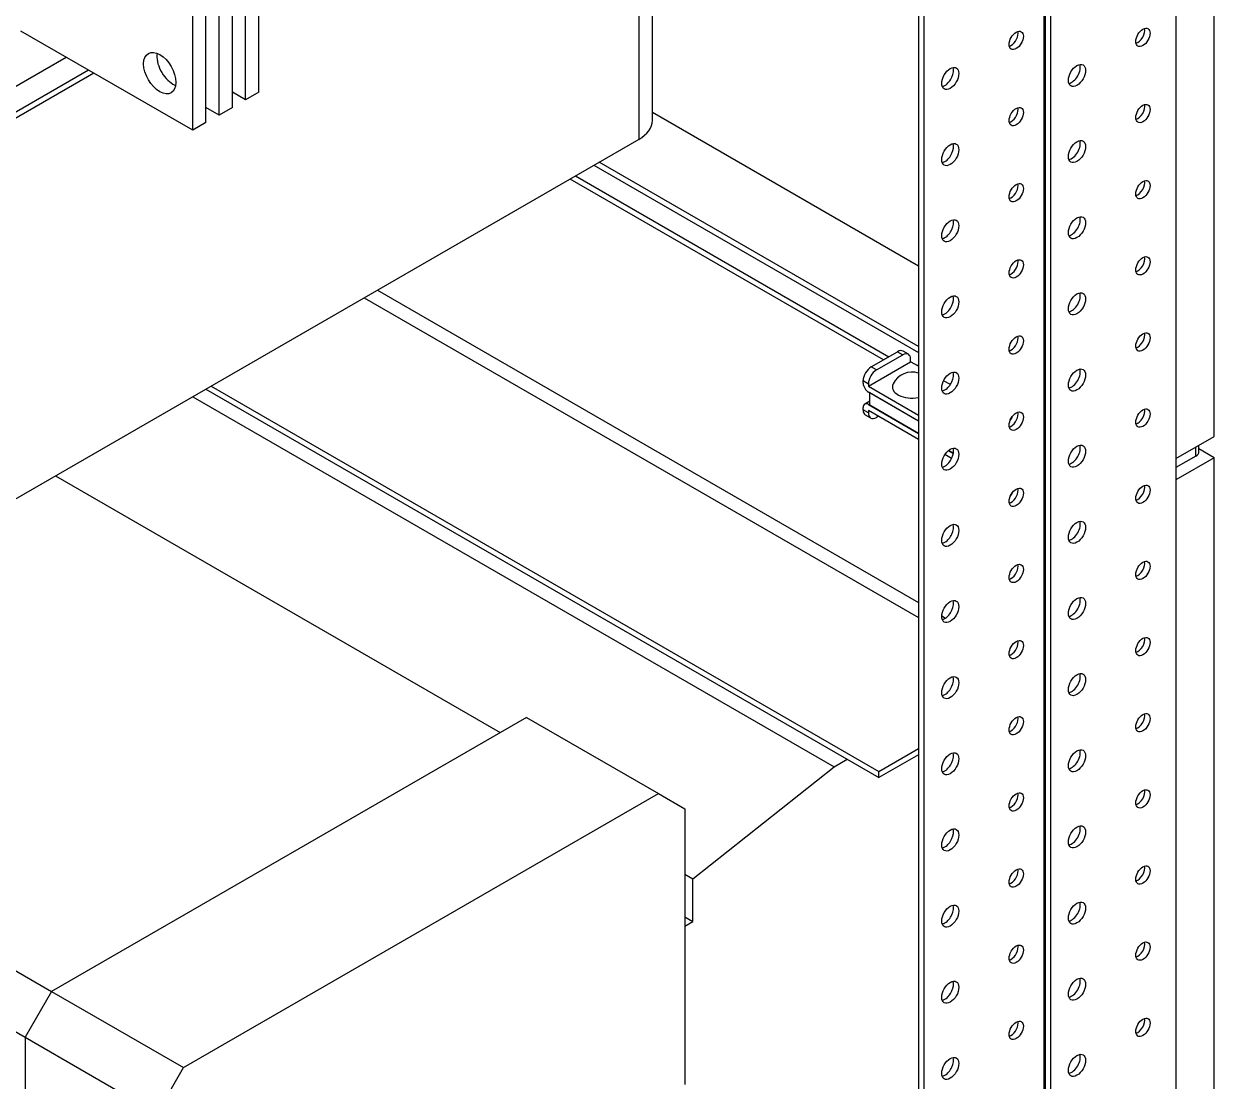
# Model space of a CAD drawing. Header units: millimetres. Extents: x -116965 to 323937, y 291661 to 566926.
# Drawn here: x -22247.7 to -22081.8, y 302155.2 to 302302.5 of the extents above; entities that cross this region are included whole.
import ezdxf

# ---------------------------------------------------------------- set-up
doc = ezdxf.new("R2010")
doc.units = ezdxf.units.MM
doc.layers.add('ALPHA', color=255, linetype='Continuous')

msp = doc.modelspace()

# ---------------------------------------------------------------- linework, layer by layer
at = {"layer": 'ALPHA'}
for p, q in [((-22087.165246, 302446.606149), (-22087.165246, 301937.112282)), ((-22105.366175, 302436.946994), (-22105.366175, 301927.453127)), ((-22104.630784, 302436.522416), (-22104.630784, 301927.028549)), ((-22105.550022, 302416.928131), (-22105.550022, 302071.703578)), ((-22122.280169, 302409.179578), (-22122.280169, 302062.575147)), ((-22214.939441, 302293.014977), (-22214.939441, 302346.087254)), ((-22123.01556, 302346.087254), (-22123.01556, 302062.150568)), ((-22218.616397, 302290.892086), (-22218.616397, 302343.964363)), ((-22216.777919, 302291.953531), (-22216.777919, 302345.025809)), ((-22222.293352, 302288.769194), (-22222.293352, 302341.841472)), ((-22220.454874, 302289.83064), (-22220.454874, 302342.902918)), ((-22224.13183, 302287.707749), (-22224.13183, 302340.780027)), ((-22160.08748, 302289.087628), (-22160.08748, 302341.454611)), ((-22161.991286, 302339.506292), (-22161.991286, 302286.434014)), ((-22081.833661, 302245.037638), (-22081.833661, 302326.981234)), ((-22224.13183, 302287.707749), (-22248.087193, 302301.538384)), ((-22254.650558, 302290.467507), (-22241.781215, 302297.897626)), ((-22238.655803, 302296.093169), (-22260.901382, 302283.249678)), ((-22237.920412, 302295.668591), (-22260.901382, 302282.400521)), ((-22216.777919, 302291.953531), (-22218.616397, 302293.014977)), ((-22214.939441, 302293.014977), (-22216.777919, 302291.953531)), ((-22220.454874, 302289.83064), (-22222.293352, 302290.892086)), ((-22218.616397, 302290.892086), (-22220.454874, 302289.83064)), ((-22222.293352, 302288.769194), (-22224.13183, 302287.707749)), ((-22160.08748, 302290.217501), (-22123.01556, 302268.814018)), ((-22161.991286, 302286.434014), (-22256.305188, 302231.981857)), ((-22168.24211, 302282.825099), (-22123.01556, 302256.713539)), ((-22123.01556, 302257.562695), (-22167.506719, 302283.249678)), ((-22127.90591, 302255.71578), (-22171.551369, 302280.914497)), ((-22170.815978, 302281.339076), (-22127.170519, 302256.140358)), ((-22200.23162, 302264.355947), (-22123.01556, 302219.775233)), ((-22198.403967, 302265.411143), (-22123.01556, 302221.885626)), ((-22129.634079, 302254.718021), (-22125.957124, 302256.840912)), ((-22128.898688, 302254.293443), (-22125.221733, 302256.416334)), ((-22125.957124, 302256.840912), (-22125.221733, 302256.416334)), ((-22124.441733, 302256.493599), (-22125.177124, 302256.918177)), ((-22124.118646, 302255.439804), (-22124.118646, 302255.779467)), ((-22130.001775, 302252.043178), (-22124.118646, 302255.439804)), ((-22128.898688, 302254.293443), (-22129.634079, 302254.718021)), ((-22123.01556, 302254.802937), (-22124.118646, 302255.439804)), ((-22123.199408, 302254.909081), (-22123.01556, 302255.015226)), ((-22118.284026, 302253.981786), (-22118.187011, 302253.925774)), ((-22130.737166, 302252.807419), (-22130.001775, 302252.382841)), ((-22130.737166, 302252.467756), (-22130.737166, 302252.807419)), ((-22130.001775, 302252.382841), (-22130.001775, 302252.043178)), ((-22118.590543, 302252.248152), (-22119.535123, 302252.793505)), ((-22222.293352, 302251.6186), (-22128.530993, 302197.484877)), ((-22221.557961, 302252.043178), (-22128.530993, 302198.334033)), ((-22130.001775, 302252.043178), (-22123.01556, 302248.009685)), ((-22123.01556, 302247.160529), (-22130.001775, 302251.194022)), ((-22129.817927, 302249.389564), (-22129.817927, 302251.087877)), ((-22123.01556, 302247.160529), (-22129.817927, 302251.087877)), ((-22224.13183, 302250.557154), (-22134.781817, 302198.9709)), ((-22130.737166, 302248.731468), (-22130.737166, 302249.071131)), ((-22129.817927, 302249.953586), (-22130.521775, 302249.547219)), ((-22130.001775, 302249.495709), (-22129.817927, 302249.601853)), ((-22130.001775, 302249.495709), (-22123.01556, 302245.462216)), ((-22123.01556, 302245.462216), (-22129.817927, 302249.389564)), ((-22130.001775, 302248.30689), (-22130.737166, 302248.731468)), ((-22129.678688, 302247.592758), (-22130.414079, 302248.017336)), ((-22123.01556, 302244.613059), (-22130.001775, 302248.646552)), ((-22130.001775, 302248.646552), (-22130.001775, 302248.30689)), ((-22128.604532, 302247.839854), (-22128.898688, 302247.670023)), ((-22110.172791, 302247.38816), (-22110.198705, 302247.403122)), ((-22087.165246, 302241.959445), (-22081.833661, 302245.037638)), ((-22118.406696, 302241.95213), (-22119.351275, 302242.497483)), ((-22118.169919, 302242.664584), (-22118.85266, 302243.058765)), ((-22118.85266, 302243.058765), (-22118.169919, 302242.664584)), ((-22084.40753, 302242.277879), (-22084.40753, 302243.551614)), ((-22083.950616, 302242.914746), (-22083.950616, 302243.815413)), ((-22081.833661, 302242.06559), (-22083.950616, 302243.287815)), ((-22084.40753, 302242.277879), (-22087.165246, 302240.685711)), ((-22081.833661, 302242.06559), (-22087.165246, 302238.987398)), ((-22081.833661, 301990.290704), (-22081.833661, 302242.06559)), ((-22243.251997, 302239.518121), (-22181.295301, 302203.747405)), ((-22119.795642, 302220.026605), (-22119.260087, 302219.717403)), ((-22110.395104, 302214.599202), (-22110.275849, 302214.53035)), ((-22177.618346, 302205.870297), (-22243.80354, 302167.658257)), ((-22177.618346, 302205.870297), (-22159.233569, 302195.255841)), ((-22128.530993, 302198.334033), (-22123.01556, 302201.51837)), ((-22134.781817, 302198.9709), (-22132.943339, 302200.032346)), ((-22123.01556, 302200.669213), (-22128.530993, 302197.484877)), ((-22154.453527, 302183.367651), (-22134.781817, 302198.9709)), ((-22128.530993, 302197.484877), (-22128.530993, 302198.334033)), ((-22225.418764, 302157.043801), (-22159.233569, 302195.255841)), ((-22159.233569, 302195.255841), (-22155.556614, 302193.13295)), ((-22155.556614, 302193.13295), (-22155.556614, 302154.708621)), ((-22155.556614, 302184.004518), (-22154.453527, 302183.367651)), ((-22154.453527, 302177.423556), (-22154.453527, 302183.367651)), ((-22155.556614, 302178.060423), (-22154.453527, 302177.423556)), ((-22155.556614, 302176.786688), (-22154.453527, 302177.423556)), ((-22256.305188, 302174.876086), (-22243.80354, 302167.658257)), ((-22256.305188, 302166.384522), (-22247.480496, 302161.289583)), ((-22243.80354, 302167.658257), (-22247.480496, 302161.289583)), ((-22243.80354, 302167.658257), (-22225.418764, 302157.043801)), ((-22247.480496, 302161.289583), (-22247.480496, 302139.636094)), ((-22247.480496, 302161.289583), (-22229.095719, 302150.675128)), ((-22229.095719, 302150.675128), (-22225.418764, 302157.043801))]:
    msp.add_line(p, q, dxfattribs=at)
msp.add_arc((-22123.934799, 302251.075936), 2.926625, 71.69380052, 153.81037469, dxfattribs=at)
for centre, major_axis, start_param, end_param in [((-22091.76144, 302300.657385), (0.702, 1.2159), 2.3561944902, 8.6393797974), ((-22109.410825, 302300.232806), (0.702, 1.2159), 2.3561944902, 8.6393797974), ((-22110.146216, 302300.657385), (0.702, 1.2159), 3.926990817, 5.7318997087), ((-22092.496831, 302301.081963), (0.702, 1.2159), 3.692878252, 5.7318997087), ((-22228.728024, 302295.668591), (-1.586, 2.747033), 0.7853981634, 7.0685834706), ((-22110.146216, 302300.657385), (0.702, 1.2159), 3.692878252, 3.926990817), ((-22226.889546, 302296.730036), (-1.586, 2.747033), 0.6182324985, 2.3561944902), ((-22100.953828, 302295.350157), (0.845, 1.463583), 2.3561944902, 8.6393797974), ((-22118.603214, 302294.925579), (0.845, 1.463583), 2.3561944902, 8.6393797974), ((-22119.338605, 302295.350157), (0.845, 1.463583), 3.926990817, 5.8329886172), ((-22101.689219, 302295.774735), (0.845, 1.463583), 3.5917893435, 5.8329886172), ((-22226.889546, 302296.730036), (-1.586, 2.747033), 2.3561944902, 2.5233601551), ((-22119.338605, 302295.350157), (0.845, 1.463583), 3.5917893435, 3.926990817), ((-22109.410825, 302289.618351), (0.702, 1.2159), 2.3561944902, 8.6393797974), ((-22110.146216, 302290.042929), (0.702, 1.2159), 3.926990817, 5.7318997087), ((-22091.76144, 302290.042929), (0.702, 1.2159), 2.3561944902, 8.6393797974), ((-22092.496831, 302290.467507), (0.702, 1.2159), 3.692878252, 5.7318997087), ((-22166.58748, 302289.087628), (-6.5, 0), 2.3561944902, 3.1415926536), ((-22110.146216, 302290.042929), (0.702, 1.2159), 3.692878252, 3.926990817), ((-22118.603214, 302284.311123), (0.845, 1.463583), 2.3561944902, 8.6393797974), ((-22119.338605, 302284.735701), (0.845, 1.463583), 3.926990817, 5.8329886172), ((-22100.953828, 302284.735701), (0.845, 1.463583), 2.3561944902, 8.6393797974), ((-22101.689219, 302285.16028), (0.845, 1.463583), 3.5917893435, 5.8329886172), ((-22119.338605, 302284.735701), (0.845, 1.463583), 3.5917893435, 3.926990817), ((-22091.76144, 302279.428474), (0.702, 1.2159), 2.3561944902, 8.6393797974), ((-22092.496831, 302279.853052), (0.702, 1.2159), 3.692878252, 5.7318997087), ((-22109.410825, 302279.003895), (0.702, 1.2159), 2.3561944902, 8.6393797974), ((-22110.146216, 302279.428474), (0.702, 1.2159), 3.926990817, 5.7318997087), ((-22110.146216, 302279.428474), (0.702, 1.2159), 3.692878252, 3.926990817), ((-22100.953828, 302274.121246), (0.845, 1.463583), 2.3561944902, 8.6393797974), ((-22101.689219, 302274.545824), (0.845, 1.463583), 3.5917893435, 5.8329886172), ((-22118.603214, 302273.696668), (0.845, 1.463583), 2.3561944902, 8.6393797974), ((-22119.338605, 302274.121246), (0.845, 1.463583), 3.926990817, 5.8329886172), ((-22119.338605, 302274.121246), (0.845, 1.463583), 3.5917893435, 3.926990817), ((-22109.410825, 302268.38944), (0.702, 1.2159), 2.3561944902, 8.6393797974), ((-22110.146216, 302268.814018), (0.702, 1.2159), 3.926990817, 5.7318997087), ((-22091.76144, 302268.814018), (0.702, 1.2159), 2.3561944902, 8.6393797974), ((-22092.496831, 302269.238596), (0.702, 1.2159), 3.692878252, 5.7318997087), ((-22110.146216, 302268.814018), (0.702, 1.2159), 3.692878252, 3.926990817), ((-22118.603214, 302263.082212), (0.845, 1.463583), 2.3561944902, 8.6393797974), ((-22119.338605, 302263.50679), (0.845, 1.463583), 3.926990817, 5.8329886172), ((-22100.953828, 302263.50679), (0.845, 1.463583), 2.3561944902, 8.6393797974), ((-22101.689219, 302263.931368), (0.845, 1.463583), 3.5917893435, 5.8329886172), ((-22119.338605, 302263.50679), (0.845, 1.463583), 3.5917893435, 3.926990817), ((-22109.410825, 302257.774984), (0.702, 1.2159), 2.3561944902, 8.6393797974), ((-22110.146216, 302258.199562), (0.702, 1.2159), 3.926990817, 5.7318997087), ((-22091.76144, 302258.199562), (0.702, 1.2159), 2.3561944902, 8.6393797974), ((-22092.496831, 302258.624141), (0.702, 1.2159), 3.692878252, 5.7318997087), ((-22125.957124, 302255.567177), (0.78, 1.351), 0, 0.7853981634), ((-22125.221733, 302255.142599), (0.78, 1.351), 5.4977871438, 7.0685834706), ((-22110.146216, 302258.199562), (0.702, 1.2159), 3.692878252, 3.926990817), ((-22129.634079, 302253.444286), (0.78, 1.351), 0.7853981634, 2.3561944902), ((-22128.898688, 302253.019708), (0.78, 1.351), 0.7853981634, 2.3561944902), ((-22118.603214, 302252.467756), (0.845, 1.463583), 2.3561944902, 8.6393797974), ((-22119.338605, 302252.892335), (0.845, 1.463583), 3.926990817, 5.8329886172), ((-22100.953828, 302252.892335), (0.845, 1.463583), 2.3561944902, 8.6393797974), ((-22101.689219, 302253.316913), (0.845, 1.463583), 3.5917893435, 5.8329886172), ((-22130.001775, 302252.043178), (-0.52, 0.900666), 0.7853981634, 2.3561944902), ((-22123.934799, 302251.937034), (-2.73, 0), 6.0065067037, 8.1974102982), ((-22119.338605, 302252.892335), (0.845, 1.463583), 3.5917893435, 3.926990817), ((-22130.001775, 302248.646552), (-0.52, 0.900666), 5.4977871438, 7.0685834706), ((-22091.76144, 302247.585107), (0.702, 1.2159), 2.3561944902, 8.6393797974), ((-22129.634079, 302249.368335), (0.78, 1.351), 2.3561944902, 3.1415926536), ((-22128.898688, 302248.943757), (0.78, 1.351), 2.3561944902, 3.926990817), ((-22109.410825, 302247.160529), (0.702, 1.2159), 2.3561944902, 8.6393797974), ((-22110.881608, 302248.009685), (0.806, 1.396033), 4.5048673228, 4.919910638), ((-22110.146216, 302247.585107), (0.702, 1.2159), 3.926990817, 5.7318997087), ((-22092.496831, 302248.009685), (0.702, 1.2159), 3.692878252, 5.7318997087), ((-22110.146216, 302247.585107), (0.702, 1.2159), 3.692878252, 3.926990817), ((-22100.953828, 302242.277879), (0.845, 1.463583), 2.3561944902, 8.6393797974), ((-22118.603214, 302241.853301), (0.845, 1.463583), 2.3561944902, 8.6393797974), ((-22119.338605, 302242.277879), (0.845, 1.463583), 3.926990817, 5.8329886172), ((-22101.689219, 302242.702457), (0.845, 1.463583), 3.5917893435, 5.8329886172), ((-22085.510616, 302242.914746), (-1.56, 0), 2.3561944902, 3.1415926536), ((-22119.338605, 302242.277879), (0.845, 1.463583), 3.5917893435, 3.926990817), ((-22109.410825, 302236.546073), (0.702, 1.2159), 2.3561944902, 8.6393797974), ((-22110.146216, 302236.970651), (0.702, 1.2159), 3.926990817, 5.7318997087), ((-22091.76144, 302236.970651), (0.702, 1.2159), 2.3561944902, 8.6393797974), ((-22092.496831, 302237.39523), (0.702, 1.2159), 3.692878252, 5.7318997087), ((-22110.146216, 302236.970651), (0.702, 1.2159), 3.692878252, 3.926990817), ((-22110.881608, 302237.39523), (0.806, 1.396033), 4.5048673228, 4.919910638), ((-22118.603214, 302231.238845), (0.845, 1.463583), 2.3561944902, 8.6393797974), ((-22119.338605, 302231.663424), (0.845, 1.463583), 3.926990817, 5.8329886172), ((-22100.953828, 302231.663424), (0.845, 1.463583), 2.3561944902, 8.6393797974), ((-22101.689219, 302232.088002), (0.845, 1.463583), 3.5917893435, 5.8329886172), ((-22119.338605, 302231.663424), (0.845, 1.463583), 3.5917893435, 3.926990817), ((-22091.76144, 302226.356196), (0.702, 1.2159), 2.3561944902, 8.6393797974), ((-22092.496831, 302226.780774), (0.702, 1.2159), 3.692878252, 5.7318997087), ((-22109.410825, 302225.931618), (0.702, 1.2159), 2.3561944902, 8.6393797974), ((-22110.146216, 302226.356196), (0.702, 1.2159), 3.926990817, 5.7318997087), ((-22110.146216, 302226.356196), (0.702, 1.2159), 3.692878252, 3.926990817), ((-22100.953828, 302221.048968), (0.845, 1.463583), 2.3561944902, 8.6393797974), ((-22101.689219, 302221.473546), (0.845, 1.463583), 3.5917893435, 5.8329886172), ((-22118.603214, 302220.62439), (0.845, 1.463583), 2.3561944902, 8.6393797974), ((-22119.338605, 302221.048968), (0.845, 1.463583), 3.926990817, 5.8329886172), ((-22119.338605, 302221.048968), (0.845, 1.463583), 3.5917893435, 3.926990817), ((-22109.410825, 302215.317162), (0.702, 1.2159), 2.3561944902, 8.6393797974), ((-22110.146216, 302215.74174), (0.702, 1.2159), 3.926990817, 5.7318997087), ((-22091.76144, 302215.74174), (0.702, 1.2159), 2.3561944902, 8.6393797974), ((-22092.496831, 302216.166318), (0.702, 1.2159), 3.692878252, 5.7318997087), ((-22110.146216, 302215.74174), (0.702, 1.2159), 3.692878252, 3.926990817), ((-22118.603214, 302210.009934), (0.845, 1.463583), 2.3561944902, 8.6393797974), ((-22119.338605, 302210.434512), (0.845, 1.463583), 3.926990817, 5.8329886172), ((-22100.953828, 302210.434512), (0.845, 1.463583), 2.3561944902, 8.6393797974), ((-22101.689219, 302210.859091), (0.845, 1.463583), 3.5917893435, 5.8329886172), ((-22119.338605, 302210.434512), (0.845, 1.463583), 3.5917893435, 3.926990817), ((-22109.410825, 302204.702706), (0.702, 1.2159), 2.3561944902, 8.6393797974), ((-22110.146216, 302205.127285), (0.702, 1.2159), 3.926990817, 5.7318997087), ((-22091.76144, 302205.127285), (0.702, 1.2159), 2.3561944902, 8.6393797974), ((-22092.496831, 302205.551863), (0.702, 1.2159), 3.692878252, 5.7318997087), ((-22110.146216, 302205.127285), (0.702, 1.2159), 3.692878252, 3.926990817), ((-22118.603214, 302199.395479), (0.845, 1.463583), 2.3561944902, 8.6393797974), ((-22119.338605, 302199.820057), (0.845, 1.463583), 3.926990817, 5.8329886172), ((-22100.953828, 302199.820057), (0.845, 1.463583), 2.3561944902, 8.6393797974), ((-22101.689219, 302200.244635), (0.845, 1.463583), 3.5917893435, 5.8329886172), ((-22119.338605, 302199.820057), (0.845, 1.463583), 3.5917893435, 3.926990817), ((-22091.76144, 302194.512829), (0.702, 1.2159), 2.3561944902, 8.6393797974), ((-22109.410825, 302194.088251), (0.702, 1.2159), 2.3561944902, 8.6393797974), ((-22110.146216, 302194.512829), (0.702, 1.2159), 3.926990817, 5.7318997087), ((-22092.496831, 302194.937407), (0.702, 1.2159), 3.692878252, 5.7318997087), ((-22110.146216, 302194.512829), (0.702, 1.2159), 3.692878252, 3.926990817), ((-22100.953828, 302189.205601), (0.845, 1.463583), 2.3561944902, 8.6393797974), ((-22118.603214, 302188.781023), (0.845, 1.463583), 2.3561944902, 8.6393797974), ((-22119.338605, 302189.205601), (0.845, 1.463583), 3.926990817, 5.8329886172), ((-22101.689219, 302189.63018), (0.845, 1.463583), 3.5917893435, 5.8329886172), ((-22119.338605, 302189.205601), (0.845, 1.463583), 3.5917893435, 3.926990817), ((-22109.410825, 302183.473795), (0.702, 1.2159), 2.3561944902, 8.6393797974), ((-22110.146216, 302183.898374), (0.702, 1.2159), 3.926990817, 5.7318997087), ((-22091.76144, 302183.898374), (0.702, 1.2159), 2.3561944902, 8.6393797974), ((-22092.496831, 302184.322952), (0.702, 1.2159), 3.692878252, 5.7318997087), ((-22110.146216, 302183.898374), (0.702, 1.2159), 3.692878252, 3.926990817), ((-22118.603214, 302178.166568), (0.845, 1.463583), 2.3561944902, 8.6393797974), ((-22119.338605, 302178.591146), (0.845, 1.463583), 3.926990817, 5.8329886172), ((-22100.953828, 302178.591146), (0.845, 1.463583), 2.3561944902, 8.6393797974), ((-22101.689219, 302179.015724), (0.845, 1.463583), 3.5917893435, 5.8329886172), ((-22119.338605, 302178.591146), (0.845, 1.463583), 3.5917893435, 3.926990817), ((-22091.76144, 302173.283918), (0.702, 1.2159), 2.3561944902, 8.6393797974), ((-22092.496831, 302173.708496), (0.702, 1.2159), 3.692878252, 5.7318997087), ((-22109.410825, 302172.85934), (0.702, 1.2159), 2.3561944902, 8.6393797974), ((-22110.146216, 302173.283918), (0.702, 1.2159), 3.926990817, 5.7318997087), ((-22110.146216, 302173.283918), (0.702, 1.2159), 3.692878252, 3.926990817), ((-22100.953828, 302167.97669), (0.845, 1.463583), 2.3561944902, 8.6393797974), ((-22101.689219, 302168.401268), (0.845, 1.463583), 3.5917893435, 5.8329886172), ((-22118.603214, 302167.552112), (0.845, 1.463583), 2.3561944902, 8.6393797974), ((-22119.338605, 302167.97669), (0.845, 1.463583), 3.926990817, 5.8329886172), ((-22119.338605, 302167.97669), (0.845, 1.463583), 3.5917893435, 3.926990817), ((-22109.410825, 302162.244884), (0.702, 1.2159), 2.3561944902, 8.6393797974), ((-22110.146216, 302162.669462), (0.702, 1.2159), 3.926990817, 5.7318997087), ((-22091.76144, 302162.669462), (0.702, 1.2159), 2.3561944902, 8.6393797974), ((-22092.496831, 302163.094041), (0.702, 1.2159), 3.692878252, 5.7318997087), ((-22110.146216, 302162.669462), (0.702, 1.2159), 3.692878252, 3.926990817), ((-22118.603214, 302156.937656), (0.845, 1.463583), 2.3561944902, 8.6393797974), ((-22119.338605, 302157.362235), (0.845, 1.463583), 3.926990817, 5.8329886172), ((-22100.953828, 302157.362235), (0.845, 1.463583), 2.3561944902, 8.6393797974), ((-22101.689219, 302157.786813), (0.845, 1.463583), 3.5917893435, 5.8329886172), ((-22119.338605, 302157.362235), (0.845, 1.463583), 3.5917893435, 3.926990817)]:
    msp.add_ellipse(centre, major_axis=major_axis, ratio=0.5773502692, start_param=start_param, end_param=end_param, dxfattribs=at)

doc.saveas('drawing.dxf')
